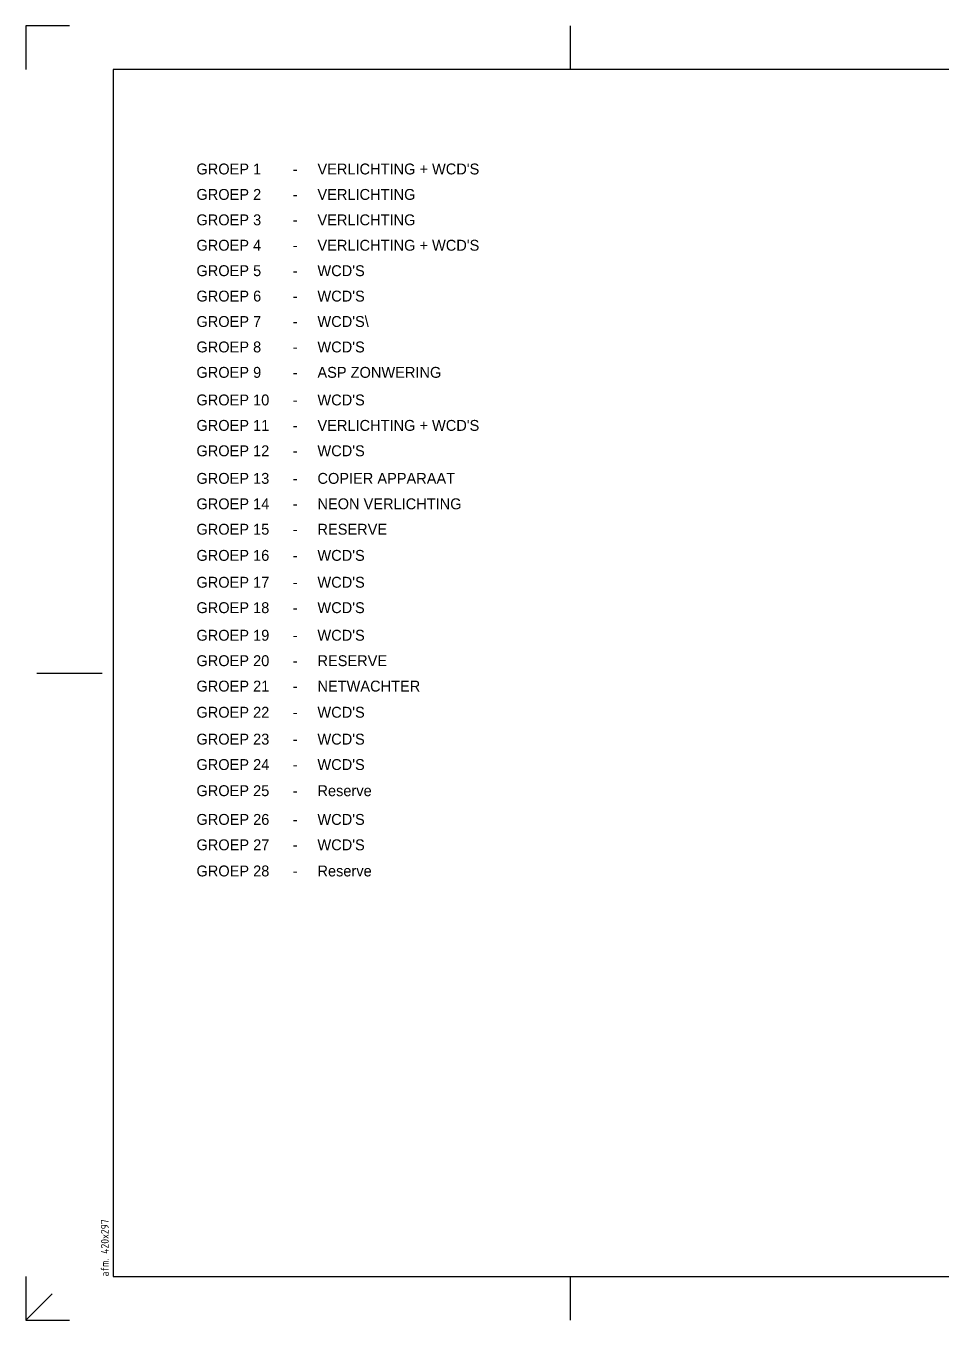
# Model space of a CAD drawing. Header units: millimetres. Extents: x 0 to 420, y 0 to 297.
# Drawn here: x 0 to 210, y 0 to 297 of the extents above; entities that cross this region are included whole.
import ezdxf

# ---------------------------------------------------------------- set-up
doc = ezdxf.new("R2010")
doc.units = ezdxf.units.MM
for name, color, linetype in [('00att018', 1, 'Continuous'), ('00kad018', 1, 'Continuous'), ('00kad070', 5, 'Continuous'), ('BL$2----_KADER', 7, 'Continuous'), ('EL6-----', 7, 'Continuous')]:
    doc.layers.add(name, color=color, linetype=linetype)
doc.styles.add('BURO-035', font='BUROFONT.shx', dxfattribs={"height": 3.5})
doc.styles.add('ISO', font='isocp.shx')

# ---------------------------------------------------------------- blocks, each defined once
blk = doc.blocks.new('a3-windesheim-hor')
at = {"layer": '00kad018', "color": 1}
for p, q in [((0, 297), (0, 287)), ((10, 297), (0, 297)), ((125, 287), (125, 297)), ((2.5, 148.5), (17.5, 148.5)), ((0, 10), (0, 0)), ((125, 0), (125, 10)), ((0, 0), (6, 6)), ((0, 0), (10, 0))]:
    blk.add_line(p, q, dxfattribs=at)
at = {"layer": '00kad070', "color": 5}
for p, q in [((20, 287), (20, 10)), ((410, 287), (20, 287)), ((20, 10), (410, 10))]:
    blk.add_line(p, q, dxfattribs=at)
at = {"layer": '00att018', "color": 1, "style": 'ISO'}
blk.add_text('afm. 420x297', height=1.8, rotation=90, dxfattribs=at).set_placement((19, 10))

msp = doc.modelspace()

# ---------------------------------------------------------------- block references
at = {"layer": 'BL$2----_KADER'}
msp.add_blockref('a3-windesheim-hor', (0, 0), dxfattribs=at)

# ---------------------------------------------------------------- texts
at = {"layer": 'EL6-----', "color": 1, "style": 'BURO-035'}
for s, p in [('GROEP 1', (39.13, 262.91)), ("VERLICHTING + WCD'S", (66.9, 262.91)), ('-', (61.23, 262.91)), ('GROEP 2', (39.13, 257.07)), ('VERLICHTING', (66.9, 257.07)), ('-', (61.23, 257.07)), ('GROEP 3', (39.13, 251.24)), ('VERLICHTING', (66.9, 251.24)), ('-', (61.23, 251.24)), ('GROEP 4', (39.13, 245.41)), ('-', (61.23, 245.41)), ("VERLICHTING + WCD'S", (66.9, 245.41)), ('GROEP 5', (39.13, 239.57)), ('-', (61.23, 239.57)), ("WCD'S", (66.9, 239.57)), ('GROEP 6', (39.13, 233.74)), ('-', (61.23, 233.74)), ("WCD'S", (66.9, 233.74)), ('GROEP 7', (39.13, 227.91)), ('-', (61.23, 227.91)), ("WCD'S\\", (66.9, 227.91)), ('GROEP 8', (39.13, 222.07)), ('-', (61.23, 222.07)), ("WCD'S", (66.9, 222.07)), ('GROEP 9', (39.13, 216.24)), ('-', (61.23, 216.24)), ('ASP ZONWERING', (66.9, 216.24)), ('GROEP 10', (39.13, 209.91)), ('-', (61.23, 209.91)), ("WCD'S", (66.9, 209.91)), ('GROEP 11', (39.13, 204.07)), ('-', (61.23, 204.07)), ("VERLICHTING + WCD'S", (66.9, 204.07)), ('GROEP 12', (39.13, 198.24)), ('-', (61.23, 198.24)), ("WCD'S", (66.9, 198.24)), ('GROEP 13', (39.13, 191.91)), ('COPIER APPARAAT', (66.9, 191.91)), ('-', (61.23, 191.91)), ('GROEP 14', (39.13, 186.07)), ('-', (61.23, 186.07)), ('NEON VERLICHTING', (66.9, 186.07)), ('GROEP 15', (39.13, 180.24)), ('-', (61.23, 180.24)), ('RESERVE', (66.9, 180.24)), ('GROEP 16', (39.13, 174.24)), ('-', (61.23, 174.24)), ("WCD'S", (66.9, 174.24)), ('GROEP 17', (39.13, 168.07)), ("WCD'S", (66.9, 168.07)), ('-', (61.23, 168.07)), ('GROEP 18', (39.13, 162.24)), ("WCD'S", (66.9, 162.24)), ('-', (61.23, 162.24)), ('GROEP 19', (39.13, 155.91)), ("WCD'S", (66.9, 155.91)), ('-', (61.23, 155.91)), ('GROEP 20', (39.13, 150.07)), ('RESERVE', (66.9, 150.07)), ('-', (61.23, 150.07)), ('GROEP 21', (39.13, 144.24)), ('NETWACHTER', (66.9, 144.24)), ('-', (61.23, 144.24)), ('GROEP 22', (39.13, 138.24)), ("WCD'S", (66.9, 138.24)), ('-', (61.23, 138.24)), ('GROEP 23', (39.13, 132.07)), ("WCD'S", (66.9, 132.07)), ('-', (61.23, 132.07)), ('GROEP 24', (39.13, 126.24)), ("WCD'S", (66.9, 126.24)), ('-', (61.23, 126.24)), ('GROEP 25', (39.13, 120.24)), ('Reserve', (66.9, 120.24)), ('-', (61.23, 120.24)), ('GROEP 26', (39.14, 113.65)), ("WCD'S", (66.9, 113.65)), ('-', (61.23, 113.65)), ('GROEP 27', (39.14, 107.82)), ("WCD'S", (66.9, 107.82)), ('-', (61.23, 107.82)), ('GROEP 28', (39.14, 101.82)), ('Reserve', (66.9, 101.82)), ('-', (61.23, 101.82))]:
    msp.add_text(s, height=2.5, dxfattribs=at).set_placement(p)

doc.saveas('drawing.dxf')
